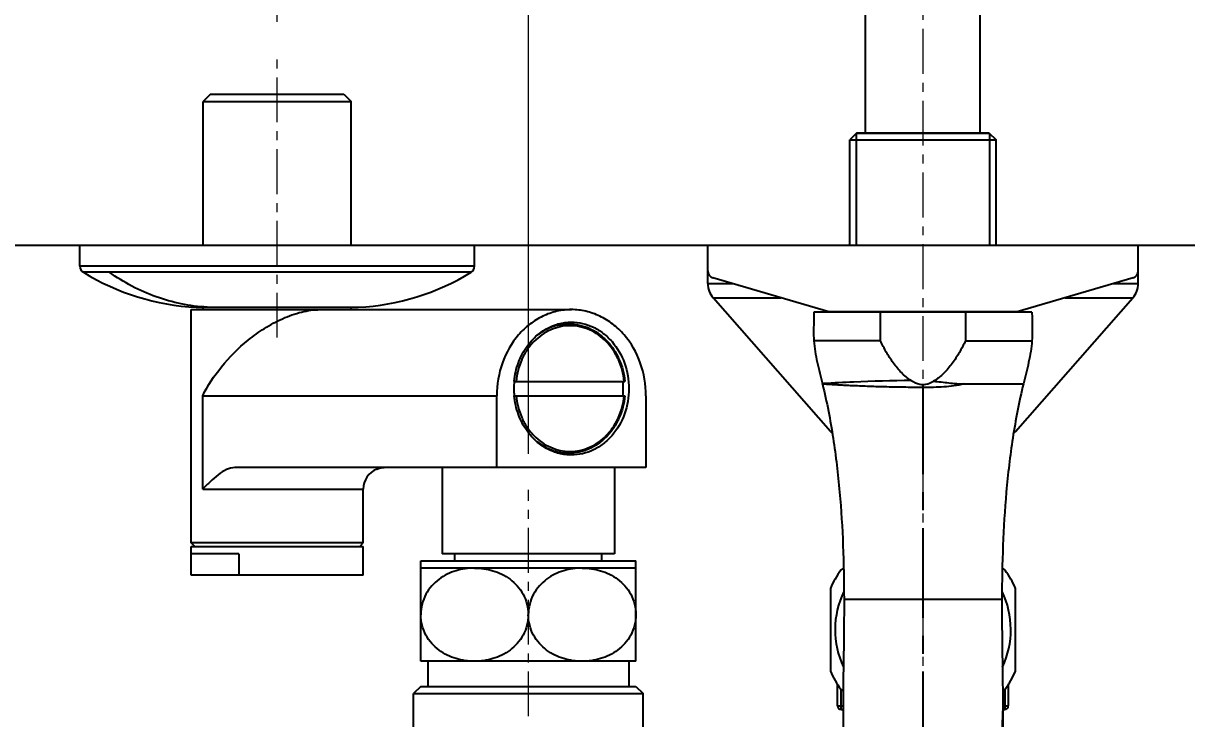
# Model space of a CAD drawing. Extents: x 0 to 1580, y 0 to 1158.
# Drawn here: x 303.3 to 465.5, y 927.6 to 1024.5 of the extents above; entities that cross this region are included whole.
import ezdxf

# ---------------------------------------------------------------- set-up
doc = ezdxf.new("R2010")
doc.units = 0
doc.header["$LTSCALE"] = 10
doc.header["$MEASUREMENT"] = 0
doc.header["$PDMODE"] = 3
doc.header["$PDSIZE"] = -10
doc.linetypes.add('CENTER', pattern=[2, 1.25, -0.25, 0.25, -0.25])
doc.linetypes.add('CENTER2', pattern=[28.575000000000003, 19.05, -3.175, 3.175, -3.175])
doc.layers.get('0').update_dxf_attribs({"linetype": 'CONTINUOUS'})
doc.layers.get('DEFPOINTS').update_dxf_attribs({"linetype": 'CONTINUOUS'})
doc.layers.add('Cneter', color=1, linetype='CENTER2', lineweight=13)
doc.layers.add('DEF_LAYER_ASSEM_MEMBER', color=7, linetype='CONTINUOUS')
doc.styles.add('Daelim Dimension', font='')
doc.styles.get('Daelim Dimension').set_extended_font_data('NanumGothic')
doc.dimstyles.new('DEFAULT', dxfattribs={"dimscale": 2, "dimtxt": 2, "dimasz": 2, "dimexe": 0, "dimexo": 2, "dimgap": 1, "dimtad": 1, "dimdec": 1, "dimzin": 9, "dimdsep": 46, "dimtxsty": 'Daelim Dimension', "dimcen": 0.5, "dimclrd": 252, "dimclre": 252, "dimclrt": 3, "dimadec": 1, "dimazin": 0, "dimtfac": 1, "dimtdec": 1, "dimtix": 1, "dimtmove": 0, "dimatfit": 3, "dimfxl": 1, "dimtolj": 1, "dimtzin": 1, "dimlwd": 9, "dimlwe": 9, "dimarcsym": 0})

# ---------------------------------------------------------------- blocks, each defined once
blk = doc.blocks.new('*D5')
at = {"color": 5, "lineweight": 9, "ltscale": 0.5, "transparency": 16777216}
for p, q in [((338.7405219628572, 1024.733866485002), (338.7405219628572, 1083.283975991536)), ((514.7405219628572, 1083.283975991536), (342.7405219628572, 1083.283975991536)), ((518.7405219628572, 1024.733866485002), (518.7405219628572, 1083.283975991536))]:
    blk.add_line(p, q, dxfattribs=at)
at = {"color": 5, "ltscale": 0.5, "transparency": 16777216}
for points in [[(342.7405219628572, 1083.950642658203), (342.7405219628572, 1082.617309324869), (338.7405219628572, 1083.283975991536)], [(514.7405219628572, 1083.950642658203), (514.7405219628572, 1082.617309324869), (518.7405219628572, 1083.283975991536)]]:
    blk.add_solid(points, dxfattribs=at)
at = {"layer": 'DEFPOINTS', "color": 0, "ltscale": 0.5, "transparency": 16777216}
for p in [(338.7405219628572, 1083.283975991536), (338.7405219628572, 1020.733866485002), (518.7405219628572, 1020.733866485002)]:
    blk.add_point(p, dxfattribs=at)
at = {"color": 7, "ltscale": 0.5, "transparency": 16777216, "insert": (428.7451620114871, 1090.727466692537), "char_height": 10, "attachment_point": 5, "style": 'Daelim Dimension'}
blk.add_mtext('\\A1;150~240', dxfattribs=at)
blk = doc.blocks.new('*D6')
at = {"color": 5, "lineweight": 9, "ltscale": 0.5, "transparency": 16777216}
for p, q in [((373.7451620114871, 964.5338664850022), (373.7451620114871, 1057.745488801824)), ((483.7451620114871, 964.5338664850022), (483.7451620114871, 1057.745488801824)), ((377.7451620114871, 1055.745488801824), (479.7451620114871, 1055.745488801824))]:
    blk.add_line(p, q, dxfattribs=at)
at = {"color": 5, "ltscale": 0.5, "transparency": 16777216}
for points in [[(377.7451620114871, 1056.41215546849), (377.7451620114871, 1055.078822135157), (373.7451620114871, 1055.745488801824)], [(479.7451620114871, 1056.41215546849), (479.7451620114871, 1055.078822135157), (483.7451620114871, 1055.745488801824)]]:
    blk.add_solid(points, dxfattribs=at)
at = {"layer": 'DEFPOINTS', "color": 0, "ltscale": 0.5, "transparency": 16777216}
for p in [(483.7451620114871, 1055.745488801824), (373.7451620114871, 960.5338664850022), (483.7451620114871, 960.5338664850022)]:
    blk.add_point(p, dxfattribs=at)
at = {"color": 7, "ltscale": 0.5, "transparency": 16777216, "insert": (428.7451620114871, 1068.560939445601), "char_height": 10, "attachment_point": 2, "style": 'Daelim Dimension'}
blk.add_mtext('\\A1;110', dxfattribs=at)

msp = doc.modelspace()

# ---------------------------------------------------------------- linework, layer by layer
at = {"color": 7, "linetype": 'Continuous'}
for p, q in [((329.4405923502072, 1014.633866485002), (328.4405219629073, 1013.633788528602)), ((328.4405219629073, 993.6338664850023), (328.4405219629073, 1013.633788528602)), ((328.4405219629073, 1013.633788528602), (349.0405219385073, 1013.633788528602)), ((329.4411208619074, 1014.633866485002), (348.0401891871072, 1014.633866485002)), ((348.0404515756072, 1014.633866485002), (349.0405219629072, 1013.633788528602)), ((349.0405219629072, 993.6338664850023), (349.0405219629072, 1013.633788528602)), ((311.2405219629072, 990.6871861742023), (311.2405219629072, 993.6338664850023)), ((311.2405244306071, 993.6338664850023), (366.2405194951073, 993.6338664850023)), ((366.2405219629072, 990.6871861742023), (366.2405219629072, 993.6338664850023)), ((326.7405219629072, 952.1339155560023), (326.7405219629072, 984.6338664850023)), ((326.7405326168073, 984.6338664850023), (379.7405219629072, 984.6338664850023)), ((327.4405219630073, 984.9726003504023), (350.0405219627073, 984.9726003504023)), ((328.4405219629073, 984.6338664850023), (328.4405219629073, 984.9726003504023)), ((349.0405219629072, 984.6338664850023), (349.0405219629072, 984.9726003504023)), ((379.4131130506073, 982.6338664850023), (378.4905219629072, 982.6338664850023)), ((371.8147552600074, 974.6338664850023), (387.1990465729073, 974.6338664850023)), ((369.3482171174071, 962.6338664850023), (369.3482171174071, 972.6338664850023)), ((371.8149168606071, 972.6338664850023), (387.1990405947072, 972.6338664850023)), ((390.1328268083073, 972.6338664850023), (390.1328268083073, 962.6338664850023)), ((379.4131130506073, 964.6338664850023), (378.4905219629072, 964.6338664850023)), ((390.1328268083073, 962.6338664850023), (332.8482171174071, 962.6338664850023)), ((361.7405219629072, 962.6338664850023), (361.7405219629072, 950.6338664850023)), ((385.7405219629072, 962.6338664850023), (385.7405219629072, 950.6338664850023)), ((350.7405219629072, 952.1339712562024), (350.7405219629072, 959.6338664850023)), ((350.7405219629072, 952.1339712562024), (326.7405220079072, 952.1339155560023)), ((327.2405689890072, 951.6338664850023), (326.7405219629072, 952.1339155560023)), ((350.2404215580073, 951.6338664850023), (350.7405219629072, 952.1339712562024)), ((326.7405219629072, 950.6338664850023), (326.7405219629072, 951.6338664850023)), ((326.7405277006071, 951.6338664850023), (350.7405162251073, 951.6338664850023)), ((333.3968927154071, 950.6338664850023), (326.7405700379072, 950.6338664850023)), ((326.7636431347073, 947.6338664850023), (326.7636431347073, 950.6338664850023)), ((333.3968927154071, 950.6338664850023), (333.3968927154071, 947.6338664850023)), ((350.7174007911074, 947.6338664850023), (350.7174007911074, 950.6338664850023)), ((350.7404738878072, 950.6338664850023), (350.7174007911074, 950.6338664850023)), ((350.7405219629072, 950.6338664850023), (350.7405219629072, 951.6338664850023)), ((385.7402217144072, 950.6338664850023), (361.7408222113072, 950.6338664850023)), ((363.4905219629072, 949.6338664850023), (363.4905219629072, 950.6338664850023)), ((383.9905219629072, 949.6338664850023), (383.9905219629072, 950.6338664850023)), ((358.7405191106072, 949.6338664850023), (388.7405248151074, 949.6338664850023)), ((358.7405219629072, 935.6338664851023), (358.7405219629072, 949.6338664850023)), ((388.7405219629072, 935.6338664850023), (388.7405219629072, 949.6338664850023)), ((350.7174007911074, 947.6338664850023), (326.7636431347073, 947.6338664850023)), ((388.7405219629072, 948.6338664850023), (358.7405219629072, 948.6338664850023)), ((388.7405219629072, 935.6338664850023), (358.7405219629072, 935.6338664850023)), ((359.7405219629072, 935.6338664850023), (359.7405219629072, 932.1338664850023)), ((387.7405219629072, 935.6338664850023), (387.7405219629072, 932.1338664850023)), ((358.7405219629072, 932.1338664850023), (357.7405219629072, 931.1338664850023)), ((357.7405219629072, 925.1338664850023), (357.7405219629072, 931.1338664850023)), ((357.7405219629072, 931.1338664850023), (389.7405219629072, 931.1338664850023)), ((358.7405505579072, 932.1338664850023), (388.7404933678072, 932.1338664850023)), ((388.7405219629072, 932.1338664850023), (389.7405219629072, 931.1338664850023)), ((389.7405219629072, 925.1338664850023), (389.7405219629072, 931.1338664850023))]:
    msp.add_line(p, q, dxfattribs=at)
at = {"ltscale": 0.5}
msp.add_line((258.871193242795, 993.6338664850023), (973.9515582363379, 993.6338664850023), dxfattribs=at)
at = {"color": 9, "linetype": 'Continuous'}
for p, q in [((366.2405219629072, 990.6871861742023), (311.2405219629072, 990.6871861742023)), ((365.7644514339072, 989.8354245236022), (311.7165924918072, 989.8354245236022)), ((328.3482171174071, 959.6338664850023), (328.3482171174071, 972.6338664850023)), ((328.3482171174071, 972.6338664850023), (369.3482171174071, 972.6338664850023)), ((328.3482171174071, 959.6338664850023), (350.7405219629072, 959.6338664850023))]:
    msp.add_line(p, q, dxfattribs=at)
at = {"color": 7, "linetype": 'Continuous'}
for centre, radius, start, end in [((312.2405219629072, 990.6871861742023), 1, 180, 238.4037963080956), ((329.0405219628071, 1017.999251100402), 33.0653846154, 238.4037963080956, 267.2264329779002), ((348.4405219629073, 1017.999251100402), 33.0653846154, 272.7735670220998, 301.5962036919043), ((365.2405219629072, 990.6871861742023), 1, 301.5962036919043, 0), ((378.4910953139072, 975.8699476774023), 6.7639138236, 90.00489452839312, 95.79242042419273), ((377.8582427097074, 975.4865573685023), 7.4506757594, 72.66832295470817, 75.81181768829599), ((382.4200822122073, 973.6338672237024), 10.6901760792, 174.6740804640984, 185.3254584101002), ((382.3797769253072, 973.6354718694023), 10.6498960687, 174.4993905827997, 174.6625487828008), ((378.1615372313072, 973.6331049880023), 8.814126146900001, 0.004950073100373548, 6.519458381198523), ((378.1615389264073, 973.6346053960023), 8.8141244498, 353.480688133201, 359.9951967456001), ((382.3798899316073, 973.6322799810023), 10.6500101865, 185.3370250194998, 185.5014079961011), ((378.4910946907073, 971.3977764848023), 6.7639050149, 264.2214104724991, 269.9951863138985), ((377.8578456721073, 971.7826329177022), 7.452184823600001, 284.1962036910969, 287.3229387675004), ((353.7405219629072, 959.6338664850023), 3, 112.0592632372005, 180)]:
    msp.add_arc(centre, radius, start, end, dxfattribs=at)
at = {"color": 9, "linetype": 'Continuous'}
for centre, radius, start, end in [((379.4140819475072, 975.8616640492024), 6.772193714, 90.00819730050227, 97.74311724210679), ((379.4140819137072, 971.4060684313023), 6.7721932245, 262.2569570719939, 269.9918029855958)]:
    msp.add_arc(centre, radius, start, end, dxfattribs=at)
for points, start_tangent, end_tangent in [([(328.9544349001073, 984.9726003504023), (321.8795739332072, 986.4100196662024), (315.3371125309072, 989.8354245236022)], (-0.9984390039160812, 0.05585298075361587), (-0.8152786585306147, 0.5790688291943552)), ([(387.0956301811073, 974.6338664850023), (386.8143134456072, 976.1926564576023), (386.2932653411074, 977.6667764880023), (385.5496941613071, 979.0076877561022), (384.6081770270073, 980.1709825052023), (383.4998219163072, 981.1182226178022), (382.2612672473072, 981.8181097070023), (380.9334479964073, 982.2475202101024), (379.5602445344073, 982.3922557468023), (378.1870410724071, 982.2475202101024), (376.8592218215072, 981.8181097070023), (375.6206671525072, 981.1182226178022), (374.5123120418073, 980.1709825052023), (373.5707949075072, 979.0076877561022), (372.8272237277072, 977.6667764880023), (372.3061756232073, 976.1926564576023), (372.0248588877073, 974.6338664850023)], (-0.09904105062457023, 0.9950833484141826), (-0.09904105062457023, -0.9950833484141826)), ([(378.5016514229071, 982.5721095067024), (376.6335536440072, 982.0421185702023), (374.9347669058072, 980.9999510270023)], (-0.9908805999740854, -0.1347428535952719), (-0.7768370181664643, -0.629701712881771)), ([(372.0248588877073, 972.6338664850023), (372.3061756232073, 971.0750765124023), (372.8272237277072, 969.6009564820024), (373.5707949075072, 968.2600452139022), (374.5123120418073, 967.0967504649024), (375.6206671525072, 966.1495103523024), (376.8592218215072, 965.4496232630023), (378.1870410724071, 965.0202127600022), (379.5602445344073, 964.8754772233023), (380.9334479964073, 965.0202127600022), (382.2612672473072, 965.4496232630023), (383.4998219163072, 966.1495103523024), (384.6081770270073, 967.0967504649024), (385.5496941613071, 968.2600452139022), (386.2932653411074, 969.6009564820024), (386.8143134456072, 971.0750765124023), (387.0956301811073, 972.6338664850023)], (0.09904105062457023, -0.9950833484141826), (0.09904105062457023, 0.9950833484141826)), ([(374.9401676524071, 966.2634080556023), (376.6366394589072, 965.2242550655022), (378.5016601586074, 964.6956222754023)], (0.7773915893417025, -0.629016944780331), (0.9908807746614746, -0.1347415689617567))]:
    msp.add_spline(points, degree=3, dxfattribs=dict(at, start_tangent=start_tangent, end_tangent=end_tangent))
at = {"color": 7, "linetype": 'Continuous'}
for points, start_tangent, end_tangent in [([(328.3482171174071, 972.6338664850023), (330.9513604426072, 976.6448612399023), (334.6820199312072, 980.3845522549022), (336.9582590394073, 982.0198132535023), (339.4743507288072, 983.3736296076023), (342.1365223458072, 984.2993066027022), (344.7405219629072, 984.6338664850023)], (0.4472135955018477, 0.8944271909989712), (1, 0)), ([(379.7402386454071, 984.6338116551024), (377.7128564980073, 984.4031837277023), (375.7633939303073, 983.7202895731024), (373.9667582914074, 982.6113707265023), (372.3919878764073, 981.1190254636023), (370.1392851024073, 977.2260204053023), (369.3482171174071, 972.6338664850023)], (-0.999999999481157, -3.221313483401548e-05), (0, -1)), ([(390.1328268083073, 972.6338664850023), (389.3417282326072, 977.2261046656024), (387.0889059845072, 981.1191981238023), (385.5140333525071, 982.6115645796023), (383.7172794530072, 983.7204660431024), (381.7677054958074, 984.4032940627023), (379.7402386454071, 984.6338116551024)], (0, 1), (-0.9999999994811571, -3.221313292506292e-05)), ([(377.3751736989072, 982.4714342899023), (377.9548008202073, 982.6511237737024), (379.7405219629072, 982.8838664850023)], (0.9418219776244634, 0.3361121278138368), (1, 0)), ([(379.7405219629072, 982.8838664850023), (381.3033368533072, 982.7061297927023), (382.8061002427073, 982.1797471492024), (384.1910501643072, 981.3249502971023), (385.4049463819072, 980.1746142615024), (387.1414634391074, 977.1736824330022), (387.7512415382073, 973.6338765075022), (387.1414791002073, 970.0940955780022), (385.4049988022073, 967.0931811795024), (384.1911065681072, 965.9428287541023), (382.8061491739072, 965.0880094565024), (381.3033587945072, 964.5616093548024), (379.7405219629072, 964.3838664850023)], (1, 0), (-1, 0)), ([(371.7789217231073, 974.6563319266023), (372.3647752546071, 977.2431129440023), (373.5669697852072, 979.5283176493024), (375.2849347980073, 981.3210415227023), (377.3751736989072, 982.4714342899023)], (0.09585641281476136, 0.9953951718399512), (0.9418219776218081, 0.3361121278212773)), ([(379.4131130506073, 982.6338664850023), (380.8389372793074, 982.4836742308023), (382.2162314232071, 982.0384538249023), (383.4988071671071, 981.3138578651024), (384.6440975010071, 980.3348709603023), (385.6146991993071, 979.1346309320023), (386.3792236242073, 977.7531899723024), (386.9130571758071, 976.2363464839023), (387.1990553709072, 974.6338664846023)], (1, 0), (0.0968046503422611, -0.9953034008141)), ([(377.3756332807072, 964.7961339642023), (375.2852862778072, 965.9464173535023), (373.5671870734072, 967.7391106235023), (372.3648641750071, 970.0243755767024), (371.7789353669073, 972.6112612304023)], (-0.9418452091184734, 0.33604702358536), (-0.09587028705421481, 0.9953938356550851)), ([(387.1990553709072, 972.6338664854023), (386.9130569257072, 971.0313854813023), (386.3792231514074, 969.5145419494023), (385.6146987557072, 968.1331013858023), (384.6440974334073, 966.9328619404023), (383.4988076823072, 965.9538754695023), (382.2162323924072, 965.2292795747022), (380.8389382276073, 964.7840589220024), (379.4131130506073, 964.6338664850023)], (-0.0968046517873454, -0.9953034006735487), (-1, 0)), ([(379.7405219629072, 964.3838664850023), (379.1413741474073, 964.4098444706024), (377.3756332807072, 964.7961339642023)], (-1, 0), (-0.9418452091228002, 0.3360470235732326)), ([(332.8482171174071, 962.6338664850023), (331.6623885440072, 962.3428271218023), (330.5208187461074, 961.6322143010024), (329.4223738954072, 960.6859287906024), (328.3482171174071, 959.6338664850023)], (-1, 0), (-0.7071067811865476, -0.7071067811865476)), ([(352.6140123872071, 962.4150438033023), (352.8664740989072, 962.5063309838023), (353.6328268083073, 962.6338664850023)], (0.9269377802310403, 0.3752150737648363), (1, 0)), ([(366.2405222047073, 948.6338664850023), (363.6683247102073, 948.2607385142023), (362.4388377592072, 947.7782448903023), (361.2914222642073, 947.0770727055022), (360.2768628863071, 946.1429122675022), (359.4629336708074, 944.9770556995023), (358.9280922618073, 943.6139113967024), (358.7405219657073, 942.1338672784024)], (-1, 1.313762976850868e-08), (-1.338895044847243e-07, -0.9999999999999912)), ([(366.2405222047073, 948.6338664850023), (368.8127208075073, 948.2607380315023), (370.0422070763072, 947.7782444302023), (371.1896190744071, 947.0770746532023), (372.2041765712072, 946.1429172547023), (373.0181080761072, 944.9770598626023), (373.5529506837072, 943.6139154488023), (373.7405219628072, 942.1338664036023)], (0.9999999999999997, -2.626618568388908e-08), (0, -1)), ([(381.2405219629072, 948.6338664850023), (378.6683243514074, 948.2607384060024), (377.4388373588072, 947.7782446931024), (376.2914218448072, 947.0770723918023), (375.2768624839073, 946.1429118107023), (374.4629333382072, 944.9770550834023), (373.9280920644073, 943.6139106293024), (373.7405219629072, 942.1338664036023)], (-1, 0), (0, -1)), ([(381.2405219629072, 948.6338664850023), (383.8127205091073, 948.2607381215023), (385.0422067620073, 947.7782445850022), (386.1896187597074, 947.0770748886023), (387.2041762802073, 946.1429175852023), (388.0181078426074, 944.9770602953022), (388.5529505484071, 943.6139159744023), (388.7405219628072, 942.1338669902023)], (1, 0), (0, -1)), ([(366.2405219629072, 935.6338664851023), (363.6683231447073, 936.0069949305023), (362.4388367760073, 936.4894885760023), (361.2914246943071, 937.1906584344023), (360.2768671446072, 938.1248159537023), (359.4629356371072, 939.2906735011022), (358.9280930969073, 940.6538180847023), (358.7405219657073, 942.1338672784024)], (-1, 0), (0, 1)), ([(373.7405219628072, 942.1338664036023), (373.5529507033073, 940.6538176132024), (373.0181073726073, 939.2906717776024), (372.2041746796071, 938.1248135987023), (371.1896175098072, 937.1906571426024), (370.0422056336072, 936.4894878194023), (368.8127198979073, 936.0069946635023), (366.2405219629072, 935.6338664851023)], (0, -1), (-1, 0)), ([(381.2405219629072, 935.6338664850023), (378.6683233279073, 936.0069948753022), (377.4388370372073, 936.4894884474023), (376.2914250121073, 937.1906581966023), (375.2768674821073, 938.1248155705023), (374.4629359376072, 939.2906729444022), (373.9280932858071, 940.6538173510023), (373.7405219629072, 942.1338664036023)], (-1, 0), (0, 1)), ([(388.7405219628072, 942.1338669902023), (388.5529508300071, 940.6538181052023), (388.0181075741073, 939.2906721510024), (387.2041749060072, 938.1248138557023), (386.1896177229071, 937.1906573020024), (385.0422058088072, 936.4894879057023), (383.8127200208071, 936.0069947006024), (381.2405219629072, 935.6338664850023)], (0, -1), (-1, 0))]:
    msp.add_spline(points, degree=3, dxfattribs=dict(at, start_tangent=start_tangent, end_tangent=end_tangent))
at = {"layer": 'Cneter', "linetype": 'CENTER', "lineweight": 5, "ltscale": 0.5}
for p, q in [((428.7451620114871, 1043.738229453371), (428.7451620114871, 783.8575578150582)), ((338.7405219628572, 980.7338973995022), (338.7405219628572, 1020.733866485002)), ((373.7451620114871, 927.9745904143758), (373.7451620114871, 959.5338664850022))]:
    msp.add_line(p, q, dxfattribs=at)
at = {"layer": 'DEF_LAYER_ASSEM_MEMBER', "color": 7, "linetype": 'Continuous'}
for p, q in [((420.7451620114871, 1009.283866485002), (420.7451620114871, 1040.033866485002)), ((436.7451620114871, 1009.283866485002), (436.7451620114871, 1040.033866485002)), ((419.5451620177873, 1009.283866491302), (418.5451620184872, 1008.283866492002)), ((438.0451620114873, 1009.183866485002), (419.4451620114874, 1009.183866485002)), ((419.545162011987, 1009.283866485002), (437.9451620108871, 1009.283866485002)), ((437.9451620074874, 1009.283866488902), (438.9451620070872, 1008.283866489402)), ((418.5451620114873, 993.6338664850023), (418.5451620114873, 1008.283866485002)), ((418.5451620114873, 1008.283866485002), (438.9451620114874, 1008.283866485002)), ((438.9451620114874, 993.6338664850023), (438.9451620114874, 1008.283866485002)), ((398.7451620114871, 988.2640241054023), (398.7451620114871, 993.6338664850023)), ((398.7451620114871, 993.6338664850023), (458.7451620114871, 993.6338664850023)), ((458.7451620114871, 988.2640241054023), (458.7451620114871, 993.6338664850023)), ((415.6070047167873, 984.3245009834022), (399.4629956874874, 989.0727389332023)), ((458.0273283354873, 989.0727389332023), (441.8833193060873, 984.3245009834022)), ((415.8490285179873, 967.6544629636021), (399.4908413421872, 986.2846205805022)), ((441.6412955048872, 967.6544629636021), (457.9994826806874, 986.2846205805022)), ((443.9451620053874, 984.2838664850021), (413.5451620174872, 984.2838664850021)), ((422.8257056548873, 980.2838664899023), (413.5451620114873, 980.2838665286022)), ((434.6646183680873, 980.2838664899023), (443.9451620114874, 980.2838665286022)), ((434.444136530587, 974.2838611928021), (442.7451620114871, 974.2838664850021)), ((417.6171196212872, 948.5047251606022), (417.2948353160873, 948.3186542302021)), ((440.1955141689873, 948.3186395296023), (439.8733241882869, 948.5046560017022)), ((415.845162011487, 945.8077796084021), (415.845162011487, 934.2599626738022)), ((441.6451620114872, 934.2599533616021), (441.6451620114872, 945.8077702962023)), ((417.9122847704871, 944.2838664850021), (439.5780392524871, 944.2838664850021)), ((416.845162011487, 929.4338664850022), (416.845162011487, 932.4797530374024)), ((417.2948098538873, 931.7490934404022), (417.6305143338873, 931.5552743685023)), ((439.8598096890869, 931.5552743685023), (440.1954887068873, 931.7490787398021)), ((440.6451620114872, 932.479685776402), (440.6451620114872, 929.4338664850022)), ((417.345162011487, 928.9338664850022), (417.6088606576873, 928.9338664850022)), ((439.7416343835871, 921.4734870072023), (439.883147369987, 928.7299997886023)), ((439.8814633651873, 928.9338664850022), (440.1451620114872, 928.9338664850022))]:
    msp.add_line(p, q, dxfattribs=at)
at = {"layer": 'DEF_LAYER_ASSEM_MEMBER', "color": 2, "linetype": 'Continuous'}
for p, q in [((419.4451620114874, 1009.183866485002), (419.4451620114874, 993.6338664850025)), ((438.0451620114873, 1009.183866485002), (438.0451620114868, 993.6338664850025))]:
    msp.add_line(p, q, dxfattribs=at)
at = {"layer": 'DEF_LAYER_ASSEM_MEMBER', "color": 9, "linetype": 'Continuous'}
for p, q in [((398.7451620127872, 988.2640241055021), (402.212626119087, 988.2640241004021)), ((455.2776978578872, 988.2640240869023), (458.7451620100869, 988.2640241055021)), ((399.4908413431872, 986.2846205808021), (408.9425984288873, 986.2846204799023)), ((448.5477252543869, 986.2846203800023), (457.9994826796869, 986.2846205808021)), ((441.8833193060873, 984.3245009834022), (415.6070047167873, 984.3245009834022)), ((414.9352577510872, 974.3198374086021), (414.7396777183872, 974.3062704918023)), ((415.8490285170869, 967.6544629647021), (416.0041401987869, 967.6544629638022)), ((441.4858387841873, 967.6544629583022), (441.6412955057872, 967.6544629647021)), ((417.9122847704871, 944.2838664850021), (417.7451620114871, 944.2838664850021)), ((439.5780392524871, 944.2838664850021), (439.7451620114871, 944.2838664850021)), ((417.345162011487, 928.9338664850022), (417.345162011487, 931.7200226087023)), ((440.1451620114872, 931.7200226087023), (440.1451620114872, 928.9338664850022)), ((416.845162011487, 929.4338664850022), (417.612990819287, 929.4338664850022)), ((439.8773332035871, 929.4338664850022), (440.6451620114872, 929.4338664850022))]:
    msp.add_line(p, q, dxfattribs=at)
at = {"layer": 'DEF_LAYER_ASSEM_MEMBER', "color": 1, "linetype": 'CENTER'}
msp.add_line((428.7451619772869, 974.2008242682023), (428.7451620114871, 882.7963143262023), dxfattribs=at)
at = {"layer": 'DEF_LAYER_ASSEM_MEMBER', "color": 7, "linetype": 'Continuous'}
for centre, radius, start, end in [((399.7451620114871, 990.0321044348022), 1, 180, 253.6104596661972), ((457.7451620114871, 990.0321044348022), 1, 286.3895403338028, 0), ((401.7451620114871, 988.2640241069023), 3, 180, 221.2847110650007), ((455.7451620114871, 988.2640241069023), 3, 318.7152889349992, 0), ((405.026789064987, 971.9273072265023), 10.000001569, 13.4979271446024, 13.76243626430091), ((418.1033491916874, 969.6338664850023), 3, 221.2847109381004, 226.1719196553936), ((439.3869748312873, 969.6338664850023), 3, 313.8159908959003, 318.7152890618996), ((428.7451620114871, 940.0338664850021), 14.1331560302, 144.0791948413072, 155.9247052312967), ((428.7451620114871, 940.0338664850021), 14.1331560302, 24.07570657780551, 35.92407829680422), ((428.7451620114871, 940.0338664850021), 12.25, 154.2439908410058, 205.1045429062922), ((428.7451620114871, 940.0338664850021), 12.25, 334.8954570937079, 25.75572560909313), ((428.7451620114871, 940.0338664850021), 14.1331560302, 204.0757065778055, 215.9240782968037), ((428.7451620114871, 940.0338664850021), 14.1331560302, 324.0791948413073, 335.9247052312967), ((417.345162011487, 929.4338664850022), 0.5, 180, 270), ((440.1451504641873, 929.4338664850022), 0.5, 270.0013232232014, 0)]:
    msp.add_arc(centre, radius, start, end, dxfattribs=at)
for points, start_tangent, end_tangent in [([(413.5451620114873, 984.2838664850021), (413.5322886412873, 983.2778959756022), (413.5451620114873, 980.2838665286022)], (0, -1), (0.06871240048284505, -0.9976365099673755)), ([(422.8257056548873, 980.2838664899023), (422.8257056524872, 984.2838664850021)], (-0.02837365953473081, 0.9995973866735582), (2.754575003432769e-06, 0.9999999999962063)), ([(434.6646183703874, 984.2838664850021), (434.6646183680873, 980.2838664899023)], (2.754575003432769e-06, -0.9999999999962063), (-0.02837365953473081, -0.9995973866735582)), ([(443.9451620114874, 984.2838664850021), (443.9580353815873, 983.2778959756022), (443.9451620114874, 980.2838665286022)], (0, -1), (-0.06871240048284505, -0.9976365099673755)), ([(413.5451620114873, 980.2838665286022), (414.010898070987, 977.3070294501022), (414.7396777176873, 974.3062705313023)], (0.07065458195709245, -0.9975008421292028), (0.2378964270192171, -0.9712905281178699)), ([(427.112520562187, 974.7568417412024), (425.7355780811872, 975.8643589619021), (424.604591946887, 977.2261249065023), (423.6420552665872, 978.7124354858022), (422.8257056548873, 980.2838664899023)], (-0.866911060151183, 0.4984628509603822), (-0.4180881296465465, 0.9084064706113959)), ([(434.6646183680873, 980.2838664899023), (433.8235115466873, 978.6699115056022), (432.8277610467871, 977.1466031479022), (431.651003389487, 975.7594381955023), (430.2050766661873, 974.6626369963021)], (-0.418088129651781, -0.9084064706089866), (-0.8888122351699812, -0.4582715468061944)), ([(443.9451620114874, 980.2838665286022), (443.476962594787, 977.2958583604022), (442.7451620114871, 974.2838664850021)], (-0.07065458196783296, -0.997500842128442), (-0.2376427088081427, -0.9713526357355131)), ([(427.112520562187, 974.7568417412024), (428.3118643547873, 974.2479704488021), (428.7451619772869, 974.2008242682023)], (0.8669256231459849, -0.4984375225973123), (0.9999999948673115, 0.0001013181966237463)), ([(428.7451619772869, 974.2008242682023), (429.1300177913872, 974.2383680422022), (430.2050766661873, 974.6626369963021)], (0.9999999444426938, 0.0003333385805902768), (0.8764404926184922, 0.4815101898180917)), ([(430.2050766661873, 974.6626369963021), (432.366516289987, 974.4280745265023), (434.444136530587, 974.2838611928021)], (0.9962110590813394, -0.08696853318319378), (0.9999998091513707, 0.0006178164955960635)), ([(414.7505567771873, 974.2614052515023), (416.2268874547872, 966.7231474259022), (417.1293528826873, 959.2135779092021), (417.7451620114871, 944.2838664850021)], (0.2334099009196298, -0.9723784336114664), (0.002501414652350023, -0.9999968714574747)), ([(442.7451620114871, 974.2838664850021), (441.266035693287, 966.7399302769022), (440.3619606811872, 959.2247231761021), (439.7451620114871, 944.2838664850021)], (-0.2336691759738658, -0.9723161606183941), (-0.002501414650123456, -0.9999968714574803)), ([(417.7451620114871, 944.2838664850021), (417.6856150982871, 936.5977030207023), (417.6071766529872, 928.7299997886023)], (0.00247710099707736, -0.9999969319806189), (-0.0005417693022442785, -0.9999998532430008)), ([(439.7451620114871, 944.2838664850021), (439.804708924587, 936.5977030207023), (439.883147369987, 928.7299997886023)], (-0.00247710099707736, -0.9999969319806189), (0.0005417693022442785, -0.9999998532430008)), ([(417.6071766529872, 928.7299997886023), (417.6715345853872, 923.5822563446022), (417.9222960105872, 918.5831777862022), (418.4314458994872, 913.8235018100022), (419.2213519315869, 909.3939661125021)], (-0.0005417693026660349, -0.9999998532430007), (0.2105062549302112, -0.9775925105253502)), ([(439.883147369987, 928.7299997886023), (439.8187894374873, 923.5822563446022), (439.568028012287, 918.5831777862022), (439.0588781233873, 913.8235018100022), (438.2689720912872, 909.3939661125021)], (0.0005417693026660349, -0.9999998532430007), (-0.2105062549302112, -0.9775925105253502))]:
    msp.add_spline(points, degree=3, dxfattribs=dict(at, start_tangent=start_tangent, end_tangent=end_tangent))
at = {"layer": 'DEF_LAYER_ASSEM_MEMBER', "color": 9, "linetype": 'Continuous'}
for points, start_tangent, end_tangent in [([(427.1122821060872, 974.7570080372022), (419.0802017591873, 974.5483918038021), (414.9352577510872, 974.3198374086021)], (-0.9999699025116064, -0.007758483803448827), (-0.9977198009863828, -0.0674922122892176)), ([(428.7451620114871, 973.7972696146023), (426.0203539565873, 973.8154525086022), (423.4013181649871, 973.8660892358023), (420.9874429884871, 973.9408904945021), (419.8861679484871, 973.9839549256021), (418.8693066136871, 974.0287657189022), (417.9463959426871, 974.0736510336021), (417.1263720127872, 974.1169340580022), (416.4172837443871, 974.1570017685021), (415.826345109987, 974.1923053444023), (415.577169692187, 974.2077076067021), (415.3598083865872, 974.2213903812024), (415.1748013836873, 974.2332351289022), (415.022676242987, 974.2431266833021), (414.9039387801872, 974.2509538624022), (414.8188860837872, 974.2566437278022), (414.7890480897872, 974.258671020902), (414.767698915487, 974.2601446553022), (414.754860998687, 974.2610582069021), (414.7505567771873, 974.2614052515023)], (-0.9999999999980281, -1.985972022228313e-06), (-0.4363195447410477, 0.8997917841795205)), ([(434.4440087030871, 974.283861138402), (431.6676432644872, 973.860499256702), (428.7451620114871, 973.7972696146023)], (-0.9611518729723364, -0.2760200664476583), (-0.9999999953518472, 9.641735232995679e-05))]:
    msp.add_spline(points, degree=3, dxfattribs=dict(at, start_tangent=start_tangent, end_tangent=end_tangent))

# ---------------------------------------------------------------- dimensions: what is measured, and where the dimension line sits
at = {"color": 5, "ltscale": 0.5}
dim = msp.add_linear_dim(base=(338.7405219628572, 1083.283975991536), p1=(518.7405219628572, 1020.733866485002), p2=(338.7405219628572, 1020.733866485002), text='150~240', dimstyle='DEFAULT', override={"dimtxt": 5, "dimclrd": 5, "dimclre": 5, "dimclrt": 7}, dxfattribs=at)
dim.commit()
dim.dimension.update_dxf_attribs({"geometry": '*D5', "text_midpoint": (428.7451620114871, 1083.283975991536), "dimtype": 160})
dim = msp.add_linear_dim(base=(483.7451620114871, 1055.745488801824), p1=(373.7451620114871, 960.5338664850022), p2=(483.7451620114871, 960.5338664850022), dimstyle='DEFAULT', override={"dimtxt": 5, "dimexe": 1, "dimclrd": 5, "dimclre": 5, "dimclrt": 7}, dxfattribs=at)
dim.commit()
dim.dimension.update_dxf_attribs({"geometry": '*D6', "text_midpoint": (428.7451620114871, 1055.745488801824), "dimtype": 160})

doc.saveas('drawing.dxf')
